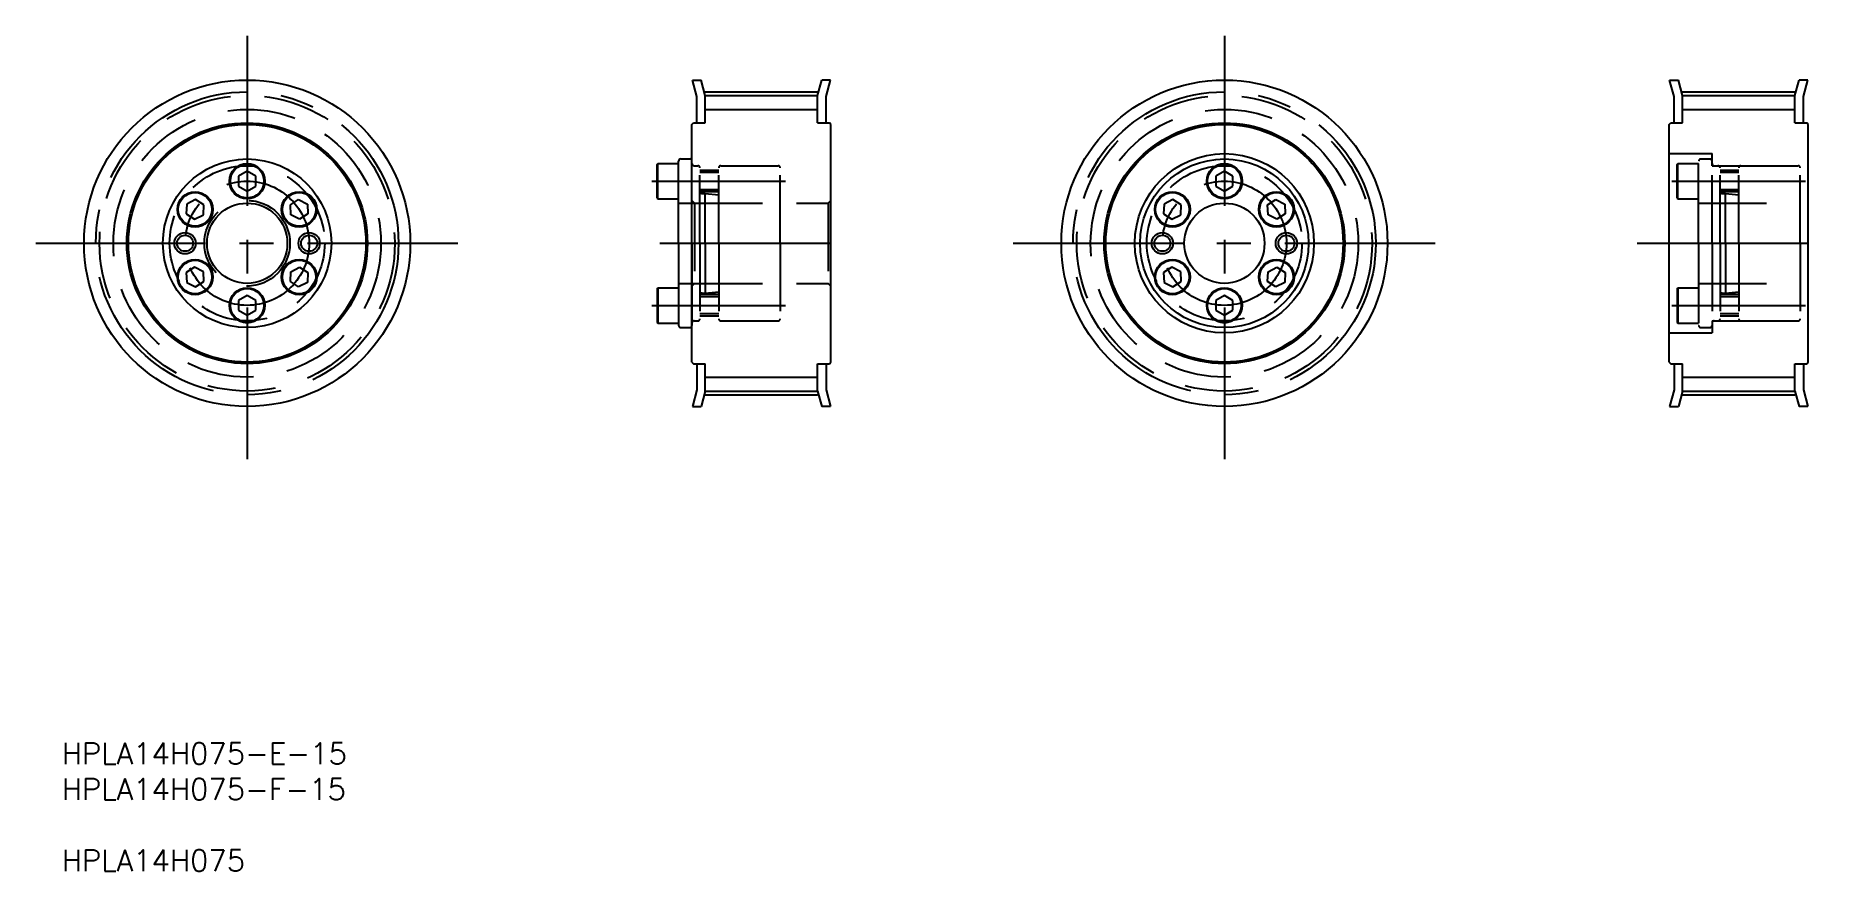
# Model space of a CAD drawing. Extents: x 10 to 345, y -15 to 141.
import ezdxf

# ---------------------------------------------------------------- set-up
doc = ezdxf.new("R2010")
doc.units = 0
doc.linetypes.add('CENTER', pattern=[50.8, 31.75, -6.35, 6.35, -6.35])
doc.linetypes.add('DASHED', pattern=[19.05, 12.7, -6.35])
doc.layers.get('0').update_dxf_attribs({"linetype": 'CONTINUOUS'})
doc.layers.add('CENTER', color=1, linetype='CENTER')
doc.styles.add('MISUMI', font='txt.shx')

# ---------------------------------------------------------------- blocks, each defined once
blk = doc.blocks.new('*U14')
at = {"color": 7, "linetype": 'CONTINUOUS', "style": 'MISUMI'}
for s, p in [('HPLA14H075-E-15', (15.05, 4.8)), ('HPLA14H075-F-15', (15.05, -1.87)), ('HPLA14H075', (15.05, -15.2))]:
    blk.add_text(s, height=4, dxfattribs=at).set_placement(p)

msp = doc.modelspace()

# ---------------------------------------------------------------- linework, layer by layer
at = {"color": 7, "linetype": 'CONTINUOUS'}
for p, q in [((132.99, 132.64), (134.65, 132.64)), ((133.82, 129.54), (132.99, 132.64)), ((135.42, 129.75), (134.65, 132.64)), ((156.42, 129.75), (157.2, 132.64)), ((158.86, 132.64), (157.2, 132.64)), ((158.02, 129.54), (158.86, 132.64)), ((315.76, 132.64), (317.42, 132.64)), ((316.59, 129.54), (315.76, 132.64)), ((318.19, 129.75), (317.42, 132.64)), ((339.19, 129.75), (339.97, 132.64)), ((341.62, 132.64), (339.97, 132.64)), ((340.79, 129.54), (341.62, 132.64)), ((133.82, 124.64), (133.82, 129.54)), ((135.42, 129.75), (156.42, 129.75)), ((135.42, 124.64), (135.42, 129.75)), ((156.42, 124.64), (156.42, 129.75)), ((158.02, 124.64), (158.02, 129.54)), ((316.59, 124.64), (316.59, 129.54)), ((318.19, 129.75), (339.19, 129.75)), ((318.19, 124.64), (318.19, 129.75)), ((339.19, 124.64), (339.19, 129.75)), ((340.79, 124.64), (340.79, 129.54)), ((132.92, 124.34), (133.22, 124.64)), ((132.92, 79.94), (132.92, 124.34)), ((133.22, 124.64), (135.42, 124.64)), ((156.42, 124.64), (158.62, 124.64)), ((158.92, 124.34), (158.62, 124.64)), ((158.92, 79.94), (158.92, 124.34)), ((158.92, 121.64), (158.92, 124.34)), ((315.69, 124.34), (315.99, 124.64)), ((315.69, 79.94), (315.69, 124.34)), ((315.99, 124.64), (318.19, 124.64)), ((339.19, 124.64), (341.39, 124.64)), ((341.69, 124.34), (341.39, 124.64)), ((341.69, 79.94), (341.69, 124.34)), ((341.69, 121.64), (341.69, 124.34)), ((130.42, 102.14), (130.42, 117.49)), ((130.82, 117.89), (132.52, 117.89)), ((132.92, 102.14), (132.92, 117.49)), ((49.73, 115.59), (48.13, 114.67)), ((48.13, 114.67), (48.13, 112.82)), ((51.33, 114.67), (49.73, 115.59)), ((50.53, 115.13), (50.53, 115.13)), ((50.93, 114.9), (50.93, 114.9)), ((51.33, 112.82), (51.33, 114.67)), ((126.42, 116.88), (126.52, 117.04)), ((126.42, 110.61), (126.42, 116.88)), ((126.52, 110.44), (126.52, 117.04)), ((126.52, 117.04), (130.42, 117.04)), ((130.42, 110.44), (130.42, 117.04)), ((130.42, 111.74), (130.42, 115.74)), ((232.5, 115.59), (230.9, 114.67)), ((230.9, 114.67), (230.9, 112.82)), ((234.1, 114.67), (232.5, 115.59)), ((233.3, 115.13), (233.3, 115.13)), ((233.7, 114.9), (233.7, 114.9)), ((234.1, 112.82), (234.1, 114.67)), ((48.13, 112.82), (49.73, 111.9)), ((49.73, 111.9), (51.33, 112.82)), ((126.42, 110.61), (126.52, 110.44)), ((126.52, 110.44), (130.42, 110.44)), ((230.9, 112.82), (232.5, 111.9)), ((232.5, 111.9), (234.1, 112.82)), ((38.45, 109.47), (38.35, 107.62)), ((38.35, 107.62), (39.9, 106.62)), ((40.1, 110.31), (38.45, 109.47)), ((39.9, 106.62), (41.55, 107.46)), ((41.65, 109.3), (40.1, 110.31)), ((41.55, 107.46), (41.65, 109.3)), ((57.81, 109.3), (59.36, 110.31)), ((57.91, 107.46), (57.81, 109.3)), ((59.55, 106.62), (57.91, 107.46)), ((59.36, 110.31), (61.01, 109.47)), ((61.1, 107.62), (59.55, 106.62)), ((61.01, 109.47), (61.1, 107.62)), ((221.22, 109.47), (221.12, 107.62)), ((221.12, 107.62), (222.67, 106.62)), ((222.87, 110.31), (221.22, 109.47)), ((222.67, 106.62), (224.32, 107.46)), ((224.41, 109.3), (222.87, 110.31)), ((224.32, 107.46), (224.41, 109.3)), ((240.58, 109.3), (242.13, 110.31)), ((240.68, 107.46), (240.58, 109.3)), ((242.32, 106.62), (240.68, 107.46)), ((242.13, 110.31), (243.78, 109.47)), ((243.87, 107.62), (242.32, 106.62)), ((243.78, 109.47), (243.87, 107.62)), ((130.42, 102.14), (130.42, 86.79)), ((132.92, 102.14), (132.92, 86.79)), ((39.9, 97.67), (38.35, 96.67)), ((41.55, 96.83), (39.9, 97.67)), ((57.91, 96.83), (59.55, 97.67)), ((59.55, 97.67), (61.1, 96.67)), ((222.67, 97.67), (221.12, 96.67)), ((224.32, 96.83), (222.67, 97.67)), ((240.68, 96.83), (242.32, 97.67)), ((242.32, 97.67), (243.87, 96.67)), ((38.35, 96.67), (38.45, 94.82)), ((38.45, 94.82), (40.1, 93.98)), ((40.1, 93.98), (41.65, 94.99)), ((41.65, 94.99), (41.55, 96.83)), ((57.81, 94.99), (57.91, 96.83)), ((59.36, 93.98), (57.81, 94.99)), ((61.01, 94.82), (59.36, 93.98)), ((61.1, 96.67), (61.01, 94.82)), ((126.42, 93.68), (126.52, 93.84)), ((126.52, 93.84), (130.42, 93.84)), ((126.52, 93.84), (126.52, 87.24)), ((130.42, 93.84), (130.42, 87.24)), ((221.12, 96.67), (221.22, 94.82)), ((221.22, 94.82), (222.87, 93.98)), ((222.87, 93.98), (224.41, 94.99)), ((224.41, 94.99), (224.32, 96.83)), ((240.58, 94.99), (240.68, 96.83)), ((242.13, 93.98), (240.58, 94.99)), ((243.78, 94.82), (242.13, 93.98)), ((243.87, 96.67), (243.78, 94.82)), ((49.73, 92.39), (48.13, 91.47)), ((48.13, 91.47), (48.13, 89.62)), ((51.33, 91.47), (49.73, 92.39)), ((51.33, 89.62), (51.33, 91.47)), ((126.42, 93.68), (126.42, 87.41)), ((130.42, 92.54), (130.42, 88.54)), ((232.5, 92.39), (230.9, 91.47)), ((230.9, 91.47), (230.9, 89.62)), ((234.1, 91.47), (232.5, 92.39)), ((234.1, 89.62), (234.1, 91.47)), ((48.13, 89.62), (49.73, 88.7)), ((49.73, 88.7), (51.33, 89.62)), ((126.42, 87.41), (126.52, 87.24)), ((126.52, 87.24), (130.42, 87.24)), ((230.9, 89.62), (232.5, 88.7)), ((232.5, 88.7), (234.1, 89.62)), ((130.82, 86.39), (132.52, 86.39)), ((158.92, 79.94), (158.92, 82.64)), ((341.69, 79.94), (341.69, 82.64)), ((132.92, 79.94), (133.22, 79.64)), ((133.22, 79.64), (135.42, 79.64)), ((133.82, 79.64), (133.82, 74.75)), ((135.42, 74.53), (135.42, 79.64)), ((156.42, 79.64), (158.62, 79.64)), ((156.42, 74.53), (156.42, 79.64)), ((158.02, 79.64), (158.02, 74.75)), ((158.62, 79.64), (158.92, 79.94)), ((315.69, 79.94), (315.99, 79.64)), ((315.99, 79.64), (318.19, 79.64)), ((316.59, 79.64), (316.59, 74.75)), ((318.19, 74.53), (318.19, 79.64)), ((339.19, 79.64), (341.39, 79.64)), ((339.19, 74.53), (339.19, 79.64)), ((340.79, 79.64), (340.79, 74.75)), ((341.39, 79.64), (341.69, 79.94)), ((133.82, 74.75), (132.99, 71.64)), ((135.42, 74.53), (134.65, 71.64)), ((135.42, 74.53), (156.42, 74.53)), ((156.42, 74.53), (157.2, 71.64)), ((158.02, 74.75), (158.86, 71.64)), ((316.59, 74.75), (315.76, 71.64)), ((318.19, 74.53), (317.42, 71.64)), ((318.19, 74.53), (339.19, 74.53)), ((339.19, 74.53), (339.97, 71.64)), ((340.79, 74.75), (341.62, 71.64)), ((132.99, 71.64), (134.65, 71.64)), ((158.86, 71.64), (157.2, 71.64)), ((315.76, 71.64), (317.42, 71.64)), ((341.62, 71.64), (339.97, 71.64))]:
    msp.add_line(p, q, dxfattribs=at)
at = {"color": 3, "linetype": 'CONTINUOUS'}
for p, q in [((135.42, 127.16), (156.42, 127.16)), ((318.19, 127.16), (339.19, 127.16)), ((135.42, 77.12), (156.42, 77.12)), ((318.19, 77.12), (339.19, 77.12))]:
    msp.add_line(p, q, dxfattribs=at)
at = {"color": 3, "linetype": 'DASHED'}
for p, q in [((315.69, 118.89), (323.69, 118.89)), ((321.19, 102.14), (321.19, 117.49)), ((321.59, 117.89), (323.29, 117.89)), ((323.69, 116.64), (323.69, 118.89)), ((323.69, 102.14), (323.69, 117.49)), ((133.33, 116.64), (134.02, 116.64)), ((134.42, 102.14), (134.42, 116.24)), ((137.92, 115.74), (134.42, 115.74)), ((137.92, 115.34), (134.42, 115.34)), ((137.92, 102.14), (137.92, 116.24)), ((138.32, 116.64), (149.02, 116.64)), ((149.42, 102.14), (149.42, 116.24)), ((317.19, 116.88), (317.29, 117.04)), ((317.19, 110.61), (317.19, 116.88)), ((317.29, 110.44), (317.29, 117.04)), ((317.29, 117.04), (321.19, 117.04)), ((321.19, 110.44), (321.19, 117.04)), ((321.19, 111.74), (321.19, 115.74)), ((323.69, 116.64), (341.69, 116.64)), ((324.1, 116.64), (324.79, 116.64)), ((325.19, 102.14), (325.19, 116.24)), ((328.69, 115.74), (325.19, 115.74)), ((328.69, 115.34), (325.19, 115.34)), ((328.69, 102.14), (328.69, 116.24)), ((329.09, 116.64), (339.79, 116.64)), ((340.19, 102.14), (340.19, 116.24)), ((137.92, 112.14), (134.42, 112.14)), ((137.92, 111.74), (134.44, 111.74)), ((134.83, 111.44), (135.42, 111.44)), ((135.42, 111.44), (137.92, 111.19)), ((135.42, 102.14), (135.42, 111.44)), ((317.19, 110.61), (317.29, 110.44)), ((317.29, 110.44), (321.19, 110.44)), ((328.69, 112.14), (325.19, 112.14)), ((328.69, 111.74), (325.21, 111.74)), ((325.6, 111.44), (326.19, 111.44)), ((326.19, 111.44), (328.69, 111.19)), ((326.19, 102.14), (326.19, 111.44)), ((130.42, 109.64), (149.42, 109.64)), ((132.92, 110.14), (133.42, 109.64)), ((133.42, 109.64), (158.42, 109.64)), ((133.42, 109.64), (133.42, 94.64)), ((158.92, 110.14), (158.42, 109.64)), ((158.42, 109.64), (158.42, 94.64)), ((321.19, 109.64), (340.19, 109.64)), ((134.42, 102.14), (134.42, 88.04)), ((135.42, 102.14), (135.42, 92.84)), ((137.92, 102.14), (137.92, 88.04)), ((149.42, 102.14), (149.42, 88.04)), ((321.19, 102.14), (321.19, 86.79)), ((323.69, 102.14), (323.69, 86.79)), ((325.19, 102.14), (325.19, 88.04)), ((326.19, 102.14), (326.19, 92.84)), ((328.69, 102.14), (328.69, 88.04)), ((340.19, 102.14), (340.19, 88.04)), ((130.42, 94.64), (149.42, 94.64)), ((132.92, 94.14), (133.42, 94.64)), ((133.42, 94.64), (158.42, 94.64)), ((158.92, 94.14), (158.42, 94.64)), ((317.19, 93.68), (317.29, 93.84)), ((317.29, 93.84), (321.19, 93.84)), ((317.29, 93.84), (317.29, 87.24)), ((321.19, 94.64), (340.19, 94.64)), ((321.19, 93.84), (321.19, 87.24)), ((137.92, 92.14), (134.42, 92.14)), ((137.92, 92.54), (134.44, 92.54)), ((134.83, 92.84), (135.42, 92.84)), ((135.42, 92.84), (137.92, 93.09)), ((317.19, 93.68), (317.19, 87.41)), ((321.19, 92.54), (321.19, 88.54)), ((328.69, 92.14), (325.19, 92.14)), ((328.69, 92.54), (325.21, 92.54)), ((325.6, 92.84), (326.19, 92.84)), ((326.19, 92.84), (328.69, 93.09)), ((133.33, 87.64), (134.02, 87.64)), ((137.92, 88.94), (134.42, 88.94)), ((137.92, 88.54), (134.42, 88.54)), ((138.32, 87.64), (149.02, 87.64)), ((317.19, 87.41), (317.29, 87.24)), ((317.29, 87.24), (321.19, 87.24)), ((323.69, 87.64), (323.69, 85.39)), ((323.69, 87.64), (341.69, 87.64)), ((324.1, 87.64), (324.79, 87.64)), ((328.69, 88.94), (325.19, 88.94)), ((328.69, 88.54), (325.19, 88.54)), ((329.09, 87.64), (339.79, 87.64)), ((315.69, 85.39), (323.69, 85.39)), ((321.59, 86.39), (323.29, 86.39))]:
    msp.add_line(p, q, dxfattribs=at)
at = {"color": 7, "linetype": 'CONTINUOUS'}
for centre, radius in [((49.73, 102.14), 30.5), ((232.5, 102.14), 30.5), ((49.73, 102.14), 22.5), ((49.73, 102.14), 22.2), ((232.5, 102.14), 22.5), ((232.5, 102.14), 22.2), ((49.73, 102.14), 15.75), ((232.5, 102.14), 16.75), ((232.5, 102.14), 15.75), ((49.73, 113.74), 3.3), ((49.73, 113.74), 3.14), ((232.5, 113.74), 3.3), ((232.5, 113.74), 3.14), ((40, 108.46), 3.3), ((40, 108.46), 3.14), ((59.46, 108.46), 3.3), ((59.46, 108.46), 3.14), ((222.77, 108.46), 3.3), ((222.77, 108.46), 3.14), ((242.23, 108.46), 3.3), ((242.23, 108.46), 3.14), ((49.73, 102.14), 7.5), ((232.5, 102.14), 7.5), ((220.9, 102.14), 2), ((244.1, 102.14), 2), ((38.13, 102.14), 1.5), ((61.33, 102.14), 1.5), ((220.9, 102.14), 1.5), ((244.1, 102.14), 1.5), ((40, 95.83), 3.3), ((40, 95.83), 3.14), ((59.46, 95.83), 3.3), ((59.46, 95.83), 3.14), ((222.77, 95.83), 3.3), ((222.77, 95.83), 3.14), ((242.23, 95.83), 3.3), ((242.23, 95.83), 3.14), ((49.73, 90.54), 3.3), ((232.5, 90.54), 3.3), ((49.73, 90.54), 3.14), ((232.5, 90.54), 3.14)]:
    msp.add_circle(centre, radius, dxfattribs=at)
at = {"color": 3, "linetype": 'DASHED'}
for centre, radius in [((49.73, 102.14), 27.61), ((232.5, 102.14), 27.61), ((49.73, 102.14), 25.02), ((232.5, 102.14), 25.02), ((49.73, 102.14), 14.5), ((232.5, 102.14), 14.5), ((49.73, 102.14), 8)]:
    msp.add_circle(centre, radius, dxfattribs=at)
at = {"color": 3}
for centre in [(38.13, 102.14), (61.33, 102.14)]:
    msp.add_circle(centre, 2, dxfattribs=at)
at = {"color": 7, "linetype": 'CONTINUOUS'}
for centre, start, end in [((130.82, 117.49), 90, 180), ((132.52, 117.49), 0, 90), ((130.82, 86.79), 180, 270), ((132.52, 86.79), 270, 0)]:
    msp.add_arc(centre, 0.4, start, end, dxfattribs=at)
at = {"color": 3, "linetype": 'DASHED'}
for centre, radius, start, end in [((321.59, 117.49), 0.4, 90, 180), ((323.29, 117.49), 0.4, 0, 90), ((133.33, 117.05), 0.41, 180, 270), ((134.02, 116.24), 0.4, 0, 90), ((138.32, 116.24), 0.4, 90, 180), ((149.02, 116.24), 0.4, 0, 90), ((324.1, 117.05), 0.41, 180, 270), ((324.79, 116.24), 0.4, 0, 90), ((329.09, 116.24), 0.4, 90, 180), ((339.79, 116.24), 0.4, 0, 90), ((134.83, 111.85), 0.41, 180, 270), ((325.6, 111.85), 0.41, 180, 270), ((134.83, 92.43), 0.41, 90, 180), ((325.6, 92.43), 0.41, 90, 180), ((133.33, 87.23), 0.41, 90, 180), ((134.02, 88.04), 0.4, 270, 0), ((138.32, 88.04), 0.4, 180, 270), ((149.02, 88.04), 0.4, 270, 0), ((324.1, 87.23), 0.41, 90, 180), ((324.79, 88.04), 0.4, 270, 0), ((329.09, 88.04), 0.4, 180, 270), ((339.79, 88.04), 0.4, 270, 0), ((321.59, 86.79), 0.4, 180, 270), ((323.29, 86.79), 0.4, 270, 0)]:
    msp.add_arc(centre, radius, start, end, dxfattribs=at)
at = {"layer": 'CENTER', "color": 1, "linetype": 'CENTER'}
for p, q in [((49.73, 140.91), (49.73, 61.79)), ((232.5, 140.91), (232.5, 61.79)), ((135.42, 130.44), (156.42, 130.44)), ((318.19, 130.44), (339.19, 130.44)), ((125.42, 113.74), (150.42, 113.74)), ((316.19, 113.74), (341.19, 113.74)), ((10.2, 102.14), (89.16, 102.14)), ((126.92, 102.14), (162.09, 102.14)), ((192.97, 102.14), (271.93, 102.14)), ((309.69, 102.14), (344.86, 102.14)), ((125.42, 90.54), (150.42, 90.54)), ((316.19, 90.54), (341.19, 90.54)), ((135.42, 73.84), (156.42, 73.84)), ((318.19, 73.84), (339.19, 73.84))]:
    msp.add_line(p, q, dxfattribs=at)
for centre, radius in [((49.73, 102.14), 28.3), ((232.5, 102.14), 28.3), ((49.73, 102.14), 11.6), ((232.5, 102.14), 11.6)]:
    msp.add_circle(centre, radius, dxfattribs=at)

# ---------------------------------------------------------------- block references
at = {"color": 5, "linetype": 'CONTINUOUS'}
msp.add_blockref('*U14', (0, 0), dxfattribs=at)

doc.saveas('drawing.dxf')
